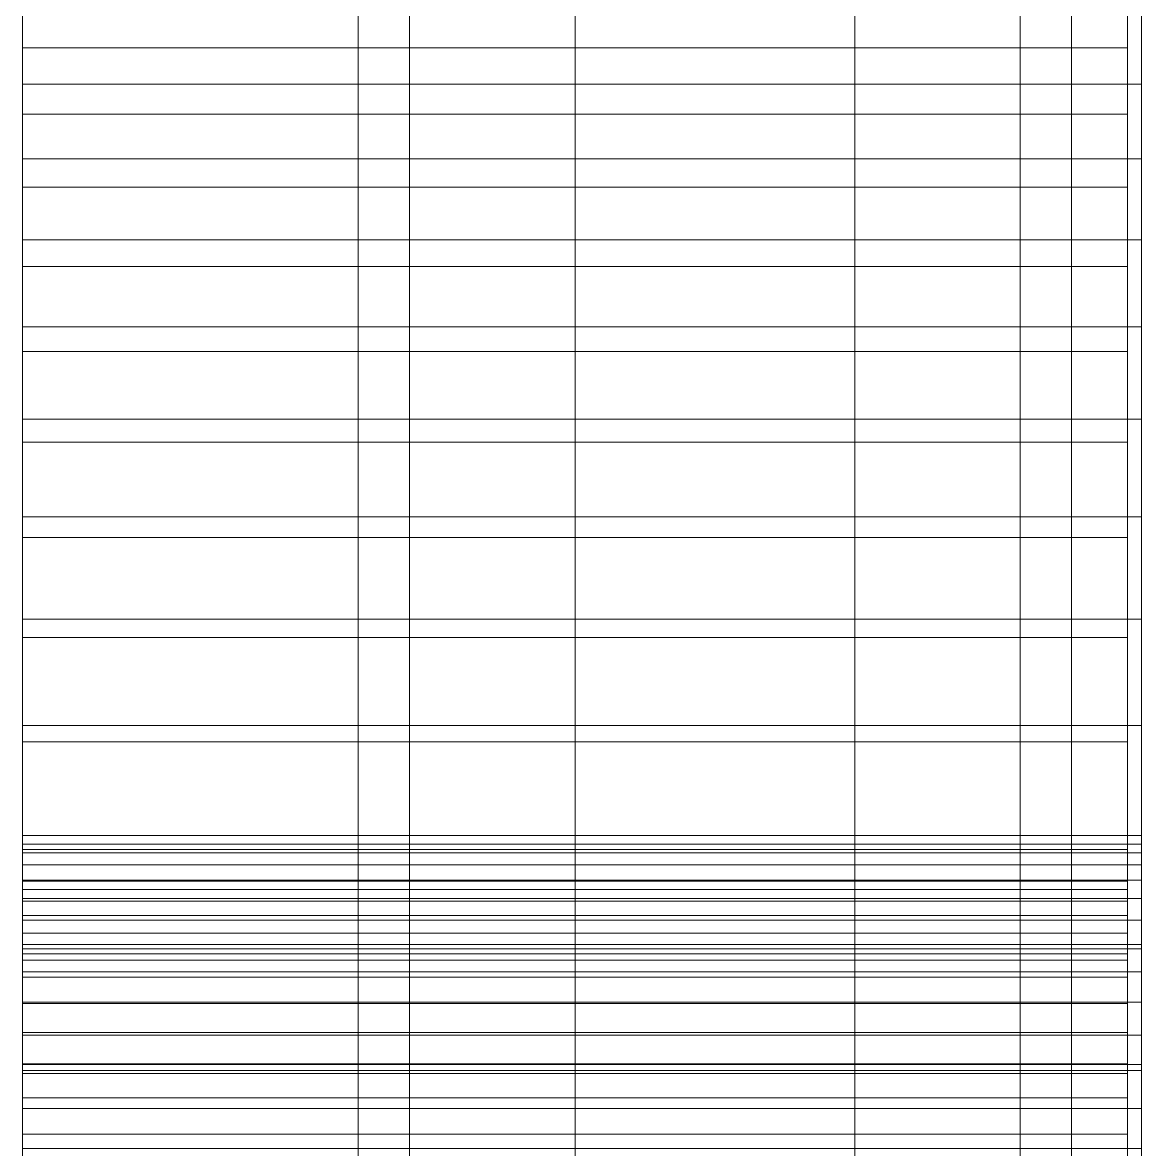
# Model space of a CAD drawing. Header units: millimetres. Extents: x -2500 to 58855, y -53268 to 6837.
# Drawn here: x -1970 to -1730, y -34260.5 to -34018.8 of the extents above; entities that cross this region are included whole.
import ezdxf

# ---------------------------------------------------------------- set-up
doc = ezdxf.new("R2010")
doc.units = ezdxf.units.MM
doc.layers.add('frontal_briquetadora', color=7, linetype='Continuous', lineweight=0)
doc.layers.add('frontal_tolva', color=7, linetype='Continuous', lineweight=0)

msp = doc.modelspace()

# ---------------------------------------------------------------- linework, layer by layer
at = {"layer": 'frontal_briquetadora'}
for p, q in [((-1970, -34195.052), (-1970, -33963.218)), ((-1730, -34195.052), (-1730, -33963.218)), ((-1970, -34202.983), (-1970, -33971.148)), ((-1733, -34202.983), (-1733, -33971.148)), ((-1970, -34011.494), (-1970, -34024.247)), ((-1733, -34011.494), (-1733, -34024.247)), ((-1970, -34017.49), (-1970, -34032.043)), ((-1730, -34017.49), (-1730, -34032.043)), ((-1970, -34024.247), (-1970, -34038.485)), ((-1970, -34024.247), (-1733, -34024.247)), ((-1733, -34024.247), (-1733, -34038.485)), ((-1970, -34032.043), (-1970, -34048.042)), ((-1970, -34032.043), (-1730, -34032.043)), ((-1730, -34032.043), (-1730, -34048.042)), ((-1970, -34038.485), (-1970, -34054.138)), ((-1970, -34038.485), (-1733, -34038.485)), ((-1733, -34038.485), (-1733, -34054.138)), ((-1970, -34048.042), (-1970, -34065.41)), ((-1970, -34048.042), (-1730, -34048.042)), ((-1730, -34048.042), (-1730, -34065.41)), ((-1970, -34054.138), (-1970, -34071.131)), ((-1970, -34054.138), (-1733, -34054.138)), ((-1733, -34054.138), (-1733, -34071.131)), ((-1970, -34065.41), (-1970, -34084.063)), ((-1970, -34065.41), (-1730, -34065.41)), ((-1730, -34065.41), (-1730, -34084.063)), ((-1970, -34071.131), (-1970, -34089.38)), ((-1970, -34071.131), (-1733, -34071.131)), ((-1733, -34071.131), (-1733, -34089.38)), ((-1970, -34084.063), (-1970, -34103.91)), ((-1970, -34084.063), (-1730, -34084.063)), ((-1730, -34084.063), (-1730, -34103.91)), ((-1970, -34089.38), (-1970, -34108.798)), ((-1970, -34089.38), (-1733, -34089.38)), ((-1733, -34089.38), (-1733, -34108.798)), ((-1970, -34103.91), (-1970, -34124.854)), ((-1970, -34103.91), (-1730, -34103.91)), ((-1730, -34103.91), (-1730, -34124.854)), ((-1970, -34108.798), (-1970, -34129.289)), ((-1970, -34108.798), (-1733, -34108.798)), ((-1733, -34108.798), (-1733, -34129.289)), ((-1970, -34124.854), (-1970, -34146.794)), ((-1970, -34124.854), (-1730, -34124.854)), ((-1730, -34124.854), (-1730, -34146.794)), ((-1970, -34129.289), (-1970, -34150.756)), ((-1970, -34129.289), (-1733, -34129.289)), ((-1733, -34129.289), (-1733, -34150.756)), ((-1970, -34146.794), (-1970, -34169.624)), ((-1970, -34146.794), (-1730, -34146.794)), ((-1730, -34146.794), (-1730, -34169.624)), ((-1970, -34150.756), (-1970, -34173.092)), ((-1970, -34150.756), (-1733, -34150.756)), ((-1733, -34150.756), (-1733, -34173.092)), ((-1970, -34169.624), (-1970, -34193.233)), ((-1970, -34169.624), (-1730, -34169.624)), ((-1730, -34169.624), (-1730, -34193.233)), ((-1970, -34173.092), (-1970, -34196.19)), ((-1970, -34173.092), (-1733, -34173.092)), ((-1733, -34173.092), (-1733, -34196.19)), ((-1970, -34193.233), (-1970, -34217.505)), ((-1970, -34193.233), (-1730, -34193.233)), ((-1730, -34193.233), (-1730, -34217.505)), ((-1970, -34196.935), (-1970, -34195.052)), ((-1970, -34195.052), (-1730, -34195.052)), ((-1730, -34196.935), (-1730, -34195.052)), ((-1970, -34196.19), (-1970, -34219.938)), ((-1970, -34196.19), (-1733, -34196.19)), ((-1970, -34199.515), (-1970, -34196.935)), ((-1970, -34196.935), (-1730, -34196.935)), ((-1733, -34196.19), (-1733, -34219.938)), ((-1730, -34199.515), (-1730, -34196.935)), ((-1970, -34202.784), (-1970, -34199.515)), ((-1970, -34199.515), (-1730, -34199.515)), ((-1730, -34202.784), (-1730, -34199.515)), ((-1970, -34206.73), (-1970, -34202.784)), ((-1970, -34202.784), (-1730, -34202.784)), ((-1730, -34206.73), (-1730, -34202.784)), ((-1970, -34204.786), (-1970, -34202.983)), ((-1970, -34202.983), (-1733, -34202.983)), ((-1970, -34207.258), (-1970, -34204.786)), ((-1970, -34204.786), (-1733, -34204.786)), ((-1733, -34204.786), (-1733, -34202.983)), ((-1733, -34207.258), (-1733, -34204.786)), ((-1970, -34211.337), (-1970, -34206.73)), ((-1970, -34206.73), (-1730, -34206.73)), ((-1970, -34210.389), (-1970, -34207.258)), ((-1970, -34207.258), (-1733, -34207.258)), ((-1733, -34210.389), (-1733, -34207.258)), ((-1730, -34211.337), (-1730, -34206.73)), ((-1970, -34214.169), (-1970, -34210.389)), ((-1970, -34210.389), (-1733, -34210.389)), ((-1970, -34216.589), (-1970, -34211.337)), ((-1970, -34211.337), (-1730, -34211.337)), ((-1733, -34214.169), (-1733, -34210.389)), ((-1730, -34216.589), (-1730, -34211.337)), ((-1970, -34218.582), (-1970, -34214.169)), ((-1970, -34214.169), (-1733, -34214.169)), ((-1733, -34218.582), (-1733, -34214.169)), ((-1970, -34222.465), (-1970, -34216.589)), ((-1970, -34216.589), (-1730, -34216.589)), ((-1730, -34222.465), (-1730, -34216.589)), ((-1970, -34217.505), (-1970, -34242.324)), ((-1970, -34217.505), (-1730, -34217.505)), ((-1970, -34223.613), (-1970, -34218.582)), ((-1970, -34218.582), (-1733, -34218.582)), ((-1733, -34223.613), (-1733, -34218.582)), ((-1730, -34217.505), (-1730, -34242.324)), ((-1970, -34219.938), (-1970, -34244.22)), ((-1970, -34219.938), (-1733, -34219.938)), ((-1733, -34219.938), (-1733, -34244.22)), ((-1970, -34228.945), (-1970, -34222.465)), ((-1970, -34222.465), (-1730, -34222.465)), ((-1970, -34229.242), (-1970, -34223.613)), ((-1970, -34223.613), (-1733, -34223.613)), ((-1733, -34229.242), (-1733, -34223.613)), ((-1730, -34228.945), (-1730, -34222.465)), ((-1970, -34236.002), (-1970, -34228.945)), ((-1970, -34228.945), (-1730, -34228.945)), ((-1970, -34235.448), (-1970, -34229.242)), ((-1970, -34229.242), (-1733, -34229.242)), ((-1733, -34235.448), (-1733, -34229.242)), ((-1730, -34236.002), (-1730, -34228.945)), ((-1970, -34242.208), (-1970, -34235.448)), ((-1970, -34235.448), (-1733, -34235.448)), ((-1970, -34243.612), (-1970, -34236.002)), ((-1970, -34236.002), (-1730, -34236.002)), ((-1733, -34242.208), (-1733, -34235.448)), ((-1730, -34243.612), (-1730, -34236.002)), ((-1970, -34249.498), (-1970, -34242.208)), ((-1970, -34242.208), (-1733, -34242.208)), ((-1970, -34242.324), (-1970, -34267.568)), ((-1970, -34242.324), (-1730, -34242.324)), ((-1970, -34251.745), (-1970, -34243.612)), ((-1970, -34243.612), (-1730, -34243.612)), ((-1733, -34249.498), (-1733, -34242.208)), ((-1730, -34242.324), (-1730, -34267.568)), ((-1730, -34251.745), (-1730, -34243.612)), ((-1970, -34244.22), (-1970, -34268.918)), ((-1970, -34244.22), (-1733, -34244.22)), ((-1733, -34244.22), (-1733, -34268.918)), ((-1970, -34257.288), (-1970, -34249.498)), ((-1970, -34249.498), (-1733, -34249.498)), ((-1733, -34257.288), (-1733, -34249.498)), ((-1970, -34260.371), (-1970, -34251.745)), ((-1970, -34251.745), (-1730, -34251.745)), ((-1730, -34260.371), (-1730, -34251.745)), ((-1970, -34265.551), (-1970, -34257.288)), ((-1970, -34257.288), (-1733, -34257.288)), ((-1733, -34265.551), (-1733, -34257.288)), ((-1970, -34269.458), (-1970, -34260.371)), ((-1970, -34260.371), (-1730, -34260.371)), ((-1730, -34269.458), (-1730, -34260.371))]:
    msp.add_line(p, q, dxfattribs=at)
at = {"layer": 'frontal_tolva'}
for p, q in [((-1898, -35980), (-1898, -32700)), ((-1887, -35980), (-1887, -32700)), ((-1756, -35980), (-1756, -32700)), ((-1745, -35980), (-1745, -32700)), ((-1851.5, -34332.806), (-1851.5, -32835.806)), ((-1791.5, -32835.806), (-1791.5, -34332.806)), ((-1851.5, -32870.194), (-1851.5, -34367.194)), ((-1791.5, -34367.194), (-1791.5, -32870.194))]:
    msp.add_line(p, q, dxfattribs=at)

doc.saveas('drawing.dxf')
